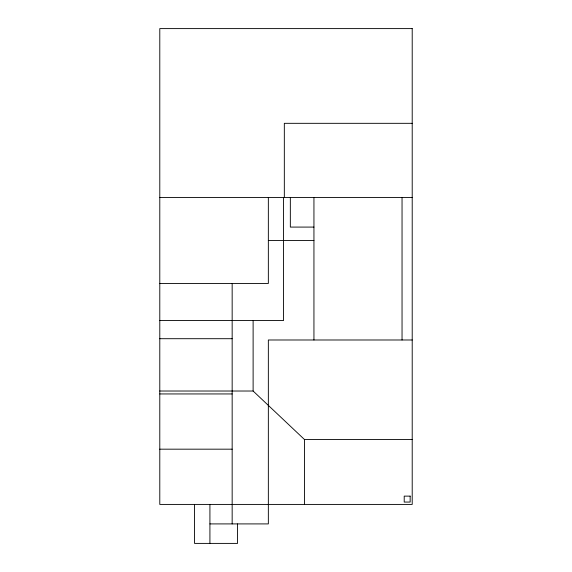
<?xml version="1.0" encoding="UTF-8"?>
<svg xmlns="http://www.w3.org/2000/svg" width="572" height="572" viewBox="0 0 572 572"><rect width="100%" height="100%" fill="white"/><g stroke="black" fill="none" stroke-linecap="round" stroke-linejoin="round"><path stroke-width="0.86" d="M412.212 123.323L284.327 123.323L284.327 197.44M159.788 197.44L412.212 197.44M313.942 227.084L290.34 227.084L290.34 197.44M268.347 240.454L313.942 240.454M159.788 283.469L268.347 283.469L268.347 197.44M159.788 320.549L283.526 320.549L283.526 197.44M159.788 338.703L232.16 338.703M412.212 339.99L268.347 339.99L268.347 523.909L209.917 523.909M159.788 391.019L253.117 391.019L304.533 439.568L412.212 439.568M159.788 393.944L232.16 393.944M159.788 449.177L232.16 449.177M402.044 197.44L402.044 339.99M313.942 197.44L313.942 339.99M304.533 439.568L304.533 504.418M253.117 320.549L253.117 391.019M237.544 523.909L237.544 543.4L194.537 543.4L194.537 504.418M232.16 283.469L232.16 523.909M209.917 504.418L209.917 543.4M412.212 28.6L159.788 28.6L159.788 504.418L412.212 504.418L412.212 28.6M410.153 496.124L404.211 496.124L404.211 502.066L410.153 502.066L410.153 496.124"/></g></svg>
